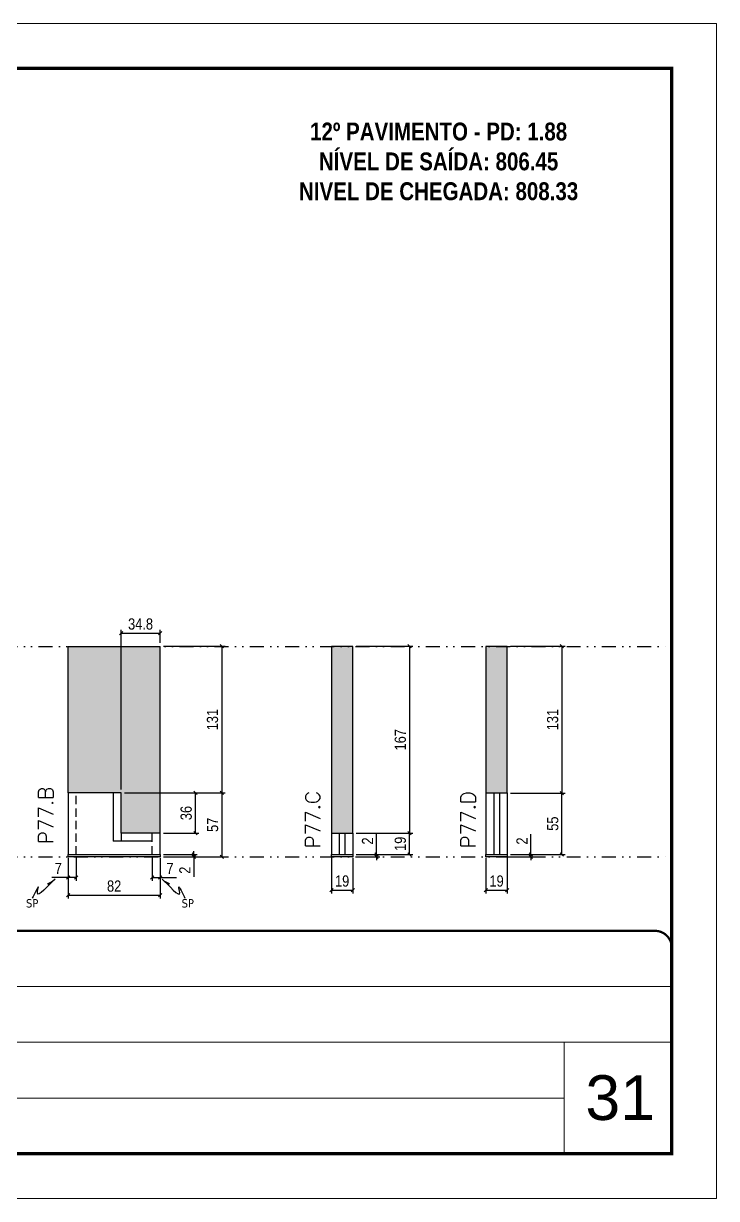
# Model space of a CAD drawing. Extents: x 808 to 7089, y -98 to 17032.
# Drawn here: x 4871 to 5490, y 7942 to 8992 of the extents above; entities that cross this region are included whole.
import ezdxf

# ---------------------------------------------------------------- set-up
doc = ezdxf.new("R2010")
doc.units = 0
for name, pattern in [('CONTINUO', [0]), ('DASHED', [0.75, 0.5, -0.25]), ('DIVIDE2', [0.625, 0.25, -0.125, 0, -0.125, 0, -0.125]), ('HIDDEN', [0.375, 0.25, -0.125])]:
    doc.linetypes.add(name, pattern=pattern)
for name, color, linetype, lineweight in [('CARIMBO', 255, 'Continuous', 9), ('Folhas', 255, 'Continuous', 9), ('SARRAFO DE PRESSAO', 251, 'DASHED', 9), ('Texto Seção', 7, 'Continuous', 15)]:
    doc.layers.add(name, color=color, linetype=linetype, lineweight=lineweight)
for name, color, linetype in [('COTA', 241, 'Continuous'), ('NOMENCLATURA', 7, 'Continuous'), ('Nível', 160, 'Continuous'), ('Painéis', 200, 'Continuous'), ('SARR_2.2x7', 40, 'Continuous'), ('Sarrafo de Pressão', 42, 'HIDDEN'), ('texto', 7, 'Continuous')]:
    doc.layers.add(name, color=color, linetype=linetype)
doc.styles.add('ARIAL', font='arial.ttf')
doc.styles.add('COTA TECNICA', font='techl___.ttf', dxfattribs={"height": 10})
doc.styles.add('COTA TECNICA-50', font='techl___.ttf', dxfattribs={"height": 10})
doc.styles.add('REGUA-120', font='ROMANS.shx', dxfattribs={"height": 15})
doc.styles.add('ROMANC', font='techb___.ttf', dxfattribs={"height": 2.5})
doc.styles.get("Standard").update_dxf_attribs({"font": 'arial.ttf'})
doc.dimstyles.new('COTA PAINEL-50', dxfattribs={"dimtxt": 10, "dimasz": 3, "dimexe": 3, "dimexo": 3, "dimgap": 3, "dimtad": 1, "dimdec": 1, "dimzin": 12, "dimdsep": 46, "dimtxsty": 'COTA TECNICA-50', "dimblk1": 'OBLIQUE', "dimblk2": 'OBLIQUE', "dimsah": 1, "dimcen": 0.9, "dimclrd": 4, "dimclre": 4, "dimclrt": 240, "dimadec": 1, "dimazin": 3, "dimtfac": 1, "dimtdec": 1, "dimtmove": 0, "dimatfit": 3, "dimfxl": 1, "dimtolj": 1, "dimtzin": 12, "dimarcsym": 0})
doc.dimstyles.new('PAINEL', dxfattribs={"dimtxt": 10, "dimasz": 3, "dimexe": 3, "dimexo": 3, "dimgap": 3, "dimtad": 1, "dimdec": 1, "dimzin": 12, "dimdsep": 46, "dimtxsty": 'COTA TECNICA', "dimblk1": 'OBLIQUE', "dimblk2": 'OBLIQUE', "dimsah": 1, "dimcen": 0.9, "dimclrd": 4, "dimclre": 4, "dimclrt": 240, "dimadec": 1, "dimazin": 3, "dimtfac": 1, "dimtdec": 1, "dimtmove": 0, "dimatfit": 3, "dimfxl": 1, "dimtolj": 1, "dimtzin": 12, "dimarcsym": 0})
doc.dimstyles.get("Standard").update_dxf_attribs({"dimtxt": 0.18, "dimasz": 0.18, "dimexe": 0.18, "dimexo": 0.0625, "dimgap": 0.09, "dimtad": 0, "dimtih": 1, "dimtoh": 1, "dimdec": 4, "dimzin": 0, "dimdsep": 46, "dimtxsty": 'Standard', "dimcen": 0.09, "dimadec": 0, "dimazin": 0, "dimtfac": 1, "dimtdec": 4, "dimtofl": 0, "dimtmove": 0, "dimatfit": 3, "dimfxl": 1, "dimtolj": 1, "dimtzin": 0, "dimarcsym": 0})

# ---------------------------------------------------------------- blocks, each defined once
blk = doc.blocks.new('9999999999')
at = {"color": 30, "linetype": 'CONTINUO'}
for p, q in [((98564.6, 34379.6), (99584, 34379.6)), ((98564.6, 34329.8), (99488, 34329.8)), ((99584, 34329.8), (99488, 34329.8)), ((99488, 34329.8), (99488, 34230.2)), ((98564.6, 34280), (99488, 34280))]:
    blk.add_line(p, q, dxfattribs=at)
at = {"color": 30, "linetype": 'CONTINUO', "const_width": 2}
blk.add_lwpolyline([(99584, 34230.2), (99584, 34414.4, 0.414214), (99569, 34429.4), (98229, 34429.4, 0.414214), (98214, 34414.4), (98214, 34245.2, 0.414214), (98229, 34230.2), (99584, 34230.2)], format="xyb", dxfattribs=at)
at = {"layer": 'Folhas'}
blk.add_lwpolyline([(98139, 34190.2), (99624, 34190.2), (99624, 35240.2), (98139, 35240.2)], close=True, dxfattribs=at)
at = {"layer": 'Folhas', "color": 30, "const_width": 3}
blk.add_lwpolyline([(98214, 34230.2), (99584, 34230.2), (99584, 35200.2), (98214, 35200.2)], close=True, dxfattribs=at)
blk = doc.blocks.new('_Oblique')
at = {"color": 0, "linetype": 'ByBlock', "lineweight": -2}
blk.add_line((-0.5, -0.5), (0.5, 0.5), dxfattribs=at)
blk = doc.blocks.new('*D2025')
at = {"layer": 'COTA', "color": 4, "lineweight": -2, "transparency": 16777216}
for p, q in [((5284.2, 8246.9), (5284.2, 8215)), ((5303.2, 8246.9), (5303.2, 8215)), ((5284.2, 8218), (5303.2, 8218))]:
    blk.add_line(p, q, dxfattribs=at)
at = {"layer": 'Defpoints', "color": 0, "transparency": 16777216}
for p in [(5284.2, 8249.9), (5303.2, 8249.9), (5303.2, 8218)]:
    blk.add_point(p, dxfattribs=at)
at = {"layer": 'COTA', "color": 4, "lineweight": -2, "transparency": 16777216, "xscale": 3, "yscale": 3, "zscale": 3, "rotation": 180}
blk.add_blockref('_Oblique', (5284.2, 8218), dxfattribs=at)
at = {"layer": 'COTA', "color": 4, "lineweight": -2, "transparency": 16777216, "xscale": 3, "yscale": 3, "zscale": 3}
blk.add_blockref('_Oblique', (5303.2, 8218), dxfattribs=at)
at = {"layer": 'COTA', "color": 240, "transparency": 16777216, "insert": (5293.7, 8226.1), "char_height": 10, "attachment_point": 5, "style": 'COTA TECNICA'}
blk.add_mtext('\\A1;19', dxfattribs=at)
blk = doc.blocks.new('*D2026')
at = {"layer": 'COTA', "color": 4, "lineweight": -2, "transparency": 16777216}
for p, q in [((5324.4, 8249.9), (5324.4, 8268)), ((5306.2, 8249.9), (5327.4, 8249.9)), ((5306.2, 8247.9), (5327.4, 8247.9)), ((5324.4, 8247.9), (5324.4, 8249.9)), ((5324.4, 8247.9), (5324.4, 8244.9))]:
    blk.add_line(p, q, dxfattribs=at)
at = {"layer": 'Defpoints', "color": 0, "transparency": 16777216}
for p in [(5303.2, 8249.9), (5303.2, 8247.9), (5324.4, 8249.9)]:
    blk.add_point(p, dxfattribs=at)
at = {"layer": 'COTA', "color": 4, "lineweight": -2, "transparency": 16777216, "xscale": 3, "yscale": 3, "zscale": 3}
for p, rotation in [((5324.4, 8249.9), 270), ((5324.4, 8247.9), 90)]:
    blk.add_blockref('_Oblique', p, dxfattribs=dict(at, rotation=rotation))
at = {"layer": 'COTA', "color": 240, "transparency": 16777216, "insert": (5316.4, 8261.9), "char_height": 10, "attachment_point": 5, "rotation": 90, "style": 'COTA TECNICA-50'}
blk.add_mtext('\\A1;2', dxfattribs=at)
blk = doc.blocks.new('*D2048')
at = {"layer": 'COTA', "color": 4, "linetype": 'ByBlock', "lineweight": -2, "transparency": 16777216}
for p, q in [((5306.2, 8435.9), (5355, 8435.9)), ((5352, 8435.9), (5352, 8304.8)), ((5306.2, 8304.8), (5355, 8304.8))]:
    blk.add_line(p, q, dxfattribs=at)
at = {"layer": 'Defpoints', "color": 0, "linetype": 'ByBlock', "transparency": 16777216}
for p in [(5303.2, 8435.9), (5303.2, 8304.8), (5352, 8304.8)]:
    blk.add_point(p, dxfattribs=at)
at = {"layer": 'COTA', "color": 4, "linetype": 'ByBlock', "lineweight": -2, "transparency": 16777216, "xscale": 3, "yscale": 3, "zscale": 3}
for p, rotation in [((5352, 8435.9), 90), ((5352, 8304.8), 270)]:
    blk.add_blockref('_Oblique', p, dxfattribs=dict(at, rotation=rotation))
at = {"layer": 'COTA', "color": 240, "linetype": 'ByBlock', "transparency": 16777216, "insert": (5343.8, 8370.4), "char_height": 10, "attachment_point": 5, "rotation": 90, "style": 'COTA TECNICA'}
blk.add_mtext('\\A1;131', dxfattribs=at)
blk = doc.blocks.new('*D2027')
at = {"layer": 'COTA', "color": 4, "lineweight": -2, "transparency": 16777216}
for p, q in [((5306.2, 8304.8), (5355, 8304.8)), ((5352, 8249.9), (5352, 8304.8)), ((5306.2, 8249.9), (5355, 8249.9))]:
    blk.add_line(p, q, dxfattribs=at)
at = {"layer": 'Defpoints', "color": 0, "transparency": 16777216}
for p in [(5303.2, 8304.8), (5352, 8304.8), (5303.2, 8249.9)]:
    blk.add_point(p, dxfattribs=at)
at = {"layer": 'COTA', "color": 4, "lineweight": -2, "transparency": 16777216, "xscale": 3, "yscale": 3, "zscale": 3}
for p, rotation in [((5352, 8304.8), 90), ((5352, 8249.9), 270)]:
    blk.add_blockref('_Oblique', p, dxfattribs=dict(at, rotation=rotation))
at = {"layer": 'COTA', "color": 240, "transparency": 16777216, "insert": (5343.9, 8277.4), "char_height": 10, "attachment_point": 5, "rotation": 90, "style": 'COTA TECNICA-50'}
blk.add_mtext('\\A1;55', dxfattribs=at)
blk = doc.blocks.new('*D2028')
at = {"layer": 'COTA', "color": 4, "lineweight": -2, "transparency": 16777216}
for p, q in [((4911, 8246.9), (4911, 8210.5)), ((4993, 8246.9), (4993, 8210.5)), ((4911, 8213.5), (4993, 8213.5))]:
    blk.add_line(p, q, dxfattribs=at)
at = {"layer": 'Defpoints', "color": 0, "transparency": 16777216}
for p in [(4911, 8249.9), (4993, 8249.9), (4993, 8213.5)]:
    blk.add_point(p, dxfattribs=at)
at = {"layer": 'COTA', "color": 4, "lineweight": -2, "transparency": 16777216, "xscale": 3, "yscale": 3, "zscale": 3, "rotation": 180}
blk.add_blockref('_Oblique', (4911, 8213.5), dxfattribs=at)
at = {"layer": 'COTA', "color": 4, "lineweight": -2, "transparency": 16777216, "xscale": 3, "yscale": 3, "zscale": 3}
blk.add_blockref('_Oblique', (4993, 8213.5), dxfattribs=at)
at = {"layer": 'COTA', "color": 240, "transparency": 16777216, "insert": (4952, 8221.6), "char_height": 10, "attachment_point": 5, "style": 'COTA TECNICA'}
blk.add_mtext('\\A1;82', dxfattribs=at)
blk = doc.blocks.new('*D2029')
at = {"layer": 'COTA', "color": 4, "lineweight": -2, "transparency": 16777216}
for p, q in [((4911, 8244.9), (4911, 8226.4)), ((4918, 8246.9), (4918, 8226.4)), ((4911, 8229.4), (4896.3, 8229.4)), ((4918, 8229.4), (4911, 8229.4))]:
    blk.add_line(p, q, dxfattribs=at)
at = {"layer": 'Defpoints', "color": 0, "transparency": 16777216}
for p in [(4911, 8247.9), (4918, 8249.9), (4911, 8229.4)]:
    blk.add_point(p, dxfattribs=at)
at = {"layer": 'COTA', "color": 4, "lineweight": -2, "transparency": 16777216, "xscale": 3, "yscale": 3, "zscale": 3, "rotation": 180}
blk.add_blockref('_Oblique', (4911, 8229.4), dxfattribs=at)
at = {"layer": 'COTA', "color": 4, "lineweight": -2, "transparency": 16777216, "xscale": 3, "yscale": 3, "zscale": 3}
blk.add_blockref('_Oblique', (4918, 8229.4), dxfattribs=at)
at = {"layer": 'COTA', "color": 240, "transparency": 16777216, "insert": (4902.1, 8237.4), "char_height": 10, "attachment_point": 5, "style": 'COTA TECNICA-50'}
blk.add_mtext('\\A1;7', dxfattribs=at)
blk = doc.blocks.new('*D2030')
at = {"layer": 'COTA', "color": 4, "lineweight": -2, "transparency": 16777216}
for p, q in [((4986, 8246.9), (4986, 8226.4)), ((4993, 8244.9), (4993, 8226.4)), ((4986, 8229.4), (4993, 8229.4)), ((4993, 8229.4), (5007.7, 8229.4))]:
    blk.add_line(p, q, dxfattribs=at)
at = {"layer": 'Defpoints', "color": 0, "transparency": 16777216}
for p in [(4986, 8249.9), (4993, 8247.9), (4993, 8229.4)]:
    blk.add_point(p, dxfattribs=at)
at = {"layer": 'COTA', "color": 4, "lineweight": -2, "transparency": 16777216, "xscale": 3, "yscale": 3, "zscale": 3, "rotation": 180}
blk.add_blockref('_Oblique', (4986, 8229.4), dxfattribs=at)
at = {"layer": 'COTA', "color": 4, "lineweight": -2, "transparency": 16777216, "xscale": 3, "yscale": 3, "zscale": 3}
blk.add_blockref('_Oblique', (4993, 8229.4), dxfattribs=at)
at = {"layer": 'COTA', "color": 240, "transparency": 16777216, "insert": (5001.9, 8237.4), "char_height": 10, "attachment_point": 5, "style": 'COTA TECNICA-50'}
blk.add_mtext('\\A1;7', dxfattribs=at)
blk = doc.blocks.new('*D2032')
at = {"layer": 'COTA', "color": 4, "lineweight": -2, "transparency": 16777216}
for p, q in [((4996, 8249.9), (5026.2, 8249.9)), ((4996, 8247.9), (5026.2, 8247.9)), ((5023.2, 8249.9), (5023.2, 8252.9)), ((5023.2, 8249.9), (5023.2, 8247.9)), ((5023.2, 8247.9), (5023.2, 8229.8))]:
    blk.add_line(p, q, dxfattribs=at)
at = {"layer": 'Defpoints', "color": 0, "transparency": 16777216}
for p in [(4993, 8249.9), (4993, 8247.9), (5023.2, 8247.9)]:
    blk.add_point(p, dxfattribs=at)
at = {"layer": 'COTA', "color": 4, "lineweight": -2, "transparency": 16777216, "xscale": 3, "yscale": 3, "zscale": 3}
for p, rotation in [((5023.2, 8249.9), 270), ((5023.2, 8247.9), 90)]:
    blk.add_blockref('_Oblique', p, dxfattribs=dict(at, rotation=rotation))
at = {"layer": 'COTA', "color": 240, "transparency": 16777216, "insert": (5015.2, 8235.8), "char_height": 10, "attachment_point": 5, "rotation": 90, "style": 'COTA TECNICA-50'}
blk.add_mtext('\\A1;2', dxfattribs=at)
blk = doc.blocks.new('*D2034')
at = {"layer": 'COTA', "color": 4, "lineweight": -2, "transparency": 16777216}
for p, q in [((5146.2, 8246.9), (5146.2, 8215)), ((5165.2, 8246.9), (5165.2, 8215)), ((5146.2, 8218), (5165.2, 8218))]:
    blk.add_line(p, q, dxfattribs=at)
at = {"layer": 'Defpoints', "color": 0, "transparency": 16777216}
for p in [(5146.2, 8249.9), (5165.2, 8249.9), (5165.2, 8218)]:
    blk.add_point(p, dxfattribs=at)
at = {"layer": 'COTA', "color": 4, "lineweight": -2, "transparency": 16777216, "xscale": 3, "yscale": 3, "zscale": 3, "rotation": 180}
blk.add_blockref('_Oblique', (5146.2, 8218), dxfattribs=at)
at = {"layer": 'COTA', "color": 4, "lineweight": -2, "transparency": 16777216, "xscale": 3, "yscale": 3, "zscale": 3}
blk.add_blockref('_Oblique', (5165.2, 8218), dxfattribs=at)
at = {"layer": 'COTA', "color": 240, "transparency": 16777216, "insert": (5155.7, 8226.1), "char_height": 10, "attachment_point": 5, "style": 'COTA TECNICA'}
blk.add_mtext('\\A1;19', dxfattribs=at)
blk = doc.blocks.new('*D2035')
at = {"layer": 'COTA', "color": 4, "lineweight": -2, "transparency": 16777216}
for p, q in [((5186.4, 8249.9), (5186.4, 8268)), ((5168.2, 8249.9), (5189.4, 8249.9)), ((5168.2, 8247.9), (5189.4, 8247.9)), ((5186.4, 8247.9), (5186.4, 8249.9)), ((5186.4, 8247.9), (5186.4, 8244.9))]:
    blk.add_line(p, q, dxfattribs=at)
at = {"layer": 'Defpoints', "color": 0, "transparency": 16777216}
for p in [(5165.2, 8249.9), (5165.2, 8247.9), (5186.4, 8249.9)]:
    blk.add_point(p, dxfattribs=at)
at = {"layer": 'COTA', "color": 4, "lineweight": -2, "transparency": 16777216, "xscale": 3, "yscale": 3, "zscale": 3}
for p, rotation in [((5186.4, 8249.9), 270), ((5186.4, 8247.9), 90)]:
    blk.add_blockref('_Oblique', p, dxfattribs=dict(at, rotation=rotation))
at = {"layer": 'COTA', "color": 240, "transparency": 16777216, "insert": (5178.4, 8261.9), "char_height": 10, "attachment_point": 5, "rotation": 90, "style": 'COTA TECNICA-50'}
blk.add_mtext('\\A1;2', dxfattribs=at)
blk = doc.blocks.new('*D2049')
at = {"layer": 'COTA', "color": 4, "linetype": 'ByBlock', "lineweight": -2, "transparency": 16777216}
for p, q in [((5168.2, 8435.9), (5218.8, 8435.9)), ((5215.8, 8435.9), (5215.8, 8268.8)), ((5168.2, 8268.8), (5218.8, 8268.8))]:
    blk.add_line(p, q, dxfattribs=at)
at = {"layer": 'Defpoints', "color": 0, "linetype": 'ByBlock', "transparency": 16777216}
for p in [(5165.2, 8435.9), (5165.2, 8268.8), (5215.8, 8268.8)]:
    blk.add_point(p, dxfattribs=at)
at = {"layer": 'COTA', "color": 4, "linetype": 'ByBlock', "lineweight": -2, "transparency": 16777216, "xscale": 3, "yscale": 3, "zscale": 3}
for p, rotation in [((5215.8, 8435.9), 90), ((5215.8, 8268.8), 270)]:
    blk.add_blockref('_Oblique', p, dxfattribs=dict(at, rotation=rotation))
at = {"layer": 'COTA', "color": 240, "linetype": 'ByBlock', "transparency": 16777216, "insert": (5207.7, 8352.4), "char_height": 10, "attachment_point": 5, "rotation": 90, "style": 'COTA TECNICA'}
blk.add_mtext('\\A1;167', dxfattribs=at)
blk = doc.blocks.new('*D2050')
at = {"layer": 'COTA', "color": 4, "lineweight": -2, "transparency": 16777216}
for p, q in [((5168.2, 8268.9), (5218.8, 8268.9)), ((5215.8, 8249.9), (5215.8, 8268.9)), ((5168.2, 8249.9), (5218.8, 8249.9))]:
    blk.add_line(p, q, dxfattribs=at)
at = {"layer": 'Defpoints', "color": 0, "transparency": 16777216}
for p in [(5165.2, 8268.9), (5215.8, 8268.9), (5165.2, 8249.9)]:
    blk.add_point(p, dxfattribs=at)
at = {"layer": 'COTA', "color": 4, "lineweight": -2, "transparency": 16777216, "xscale": 3, "yscale": 3, "zscale": 3}
for p, rotation in [((5215.8, 8268.9), 90), ((5215.8, 8249.9), 270)]:
    blk.add_blockref('_Oblique', p, dxfattribs=dict(at, rotation=rotation))
at = {"layer": 'COTA', "color": 240, "transparency": 16777216, "insert": (5207.7, 8259.4), "char_height": 10, "attachment_point": 5, "rotation": 90, "style": 'COTA TECNICA-50'}
blk.add_mtext('\\A1;19', dxfattribs=at)
blk = doc.blocks.new('*D2036')
at = {"layer": 'COTA', "color": 4, "lineweight": -2, "transparency": 16777216}
for p, q in [((4996, 8435.9), (5051.1, 8435.9)), ((5048.1, 8435.9), (5048.1, 8304.9)), ((4996, 8304.9), (5051.1, 8304.9))]:
    blk.add_line(p, q, dxfattribs=at)
at = {"layer": 'Defpoints', "color": 0, "transparency": 16777216}
for p in [(4993, 8435.9), (4993, 8304.9), (5048.1, 8304.9)]:
    blk.add_point(p, dxfattribs=at)
at = {"layer": 'COTA', "color": 4, "lineweight": -2, "transparency": 16777216, "xscale": 3, "yscale": 3, "zscale": 3}
for p, rotation in [((5048.1, 8435.9), 90), ((5048.1, 8304.9), 270)]:
    blk.add_blockref('_Oblique', p, dxfattribs=dict(at, rotation=rotation))
at = {"layer": 'COTA', "color": 240, "transparency": 16777216, "insert": (5039.9, 8370.4), "char_height": 10, "attachment_point": 5, "rotation": 90, "style": 'COTA TECNICA-50'}
blk.add_mtext('\\A1;131', dxfattribs=at)
blk = doc.blocks.new('*D2052')
at = {"layer": 'COTA', "color": 4, "lineweight": -2, "transparency": 16777216}
for p, q in [((4961.2, 8304.9), (5051.1, 8304.9)), ((5048.1, 8304.9), (5048.1, 8247.9)), ((4996, 8247.9), (5051.1, 8247.9))]:
    blk.add_line(p, q, dxfattribs=at)
at = {"layer": 'Defpoints', "color": 0, "transparency": 16777216}
for p in [(4958.2, 8304.9), (4993, 8247.9), (5048.1, 8247.9)]:
    blk.add_point(p, dxfattribs=at)
at = {"layer": 'COTA', "color": 4, "lineweight": -2, "transparency": 16777216, "xscale": 3, "yscale": 3, "zscale": 3}
for p, rotation in [((5048.1, 8304.9), 90), ((5048.1, 8247.9), 270)]:
    blk.add_blockref('_Oblique', p, dxfattribs=dict(at, rotation=rotation))
at = {"layer": 'COTA', "color": 240, "transparency": 16777216, "insert": (5040, 8276.4), "char_height": 10, "attachment_point": 5, "rotation": 90, "style": 'COTA TECNICA'}
blk.add_mtext('\\A1;57', dxfattribs=at)
blk = doc.blocks.new('*D2053')
at = {"layer": 'COTA', "color": 4, "lineweight": -2, "transparency": 16777216}
for p, q in [((4958.2, 8307.9), (4958.2, 8450.6)), ((4958.2, 8447.6), (4993, 8447.6)), ((4993, 8438.9), (4993, 8450.6))]:
    blk.add_line(p, q, dxfattribs=at)
at = {"layer": 'Defpoints', "color": 0, "transparency": 16777216}
for p in [(4993, 8447.6), (4993, 8435.9), (4958.2, 8304.9)]:
    blk.add_point(p, dxfattribs=at)
at = {"layer": 'COTA', "color": 4, "lineweight": -2, "transparency": 16777216, "xscale": 3, "yscale": 3, "zscale": 3, "rotation": 180}
blk.add_blockref('_Oblique', (4958.2, 8447.6), dxfattribs=at)
at = {"layer": 'COTA', "color": 4, "lineweight": -2, "transparency": 16777216, "xscale": 3, "yscale": 3, "zscale": 3}
blk.add_blockref('_Oblique', (4993, 8447.6), dxfattribs=at)
at = {"layer": 'COTA', "color": 240, "transparency": 16777216, "insert": (4975.6, 8455.8), "char_height": 10, "attachment_point": 5, "style": 'COTA TECNICA'}
blk.add_mtext('\\A1;34.8', dxfattribs=at)
blk = doc.blocks.new('*D2054')
at = {"layer": 'COTA', "color": 4, "lineweight": -2, "transparency": 16777216}
for p, q in [((4961.2, 8304.9), (5027.6, 8304.9)), ((5024.6, 8268.9), (5024.6, 8304.9)), ((4996, 8268.9), (5027.6, 8268.9))]:
    blk.add_line(p, q, dxfattribs=at)
at = {"layer": 'Defpoints', "color": 0, "transparency": 16777216}
for p in [(4958.2, 8304.9), (5024.6, 8304.9), (4993, 8268.9)]:
    blk.add_point(p, dxfattribs=at)
at = {"layer": 'COTA', "color": 4, "lineweight": -2, "transparency": 16777216, "xscale": 3, "yscale": 3, "zscale": 3}
for p, rotation in [((5024.6, 8304.9), 90), ((5024.6, 8268.9), 270)]:
    blk.add_blockref('_Oblique', p, dxfattribs=dict(at, rotation=rotation))
at = {"layer": 'COTA', "color": 240, "transparency": 16777216, "insert": (5016.4, 8286.9), "char_height": 10, "attachment_point": 5, "rotation": 90, "style": 'COTA TECNICA'}
blk.add_mtext('\\A1;36', dxfattribs=at)

msp = doc.modelspace()

# ---------------------------------------------------------------- hatches: boundary and pattern name
at = {"layer": 'COTA', "linetype": 'ByBlock'}
h = msp.add_hatch(dxfattribs=at)
h.set_pattern_fill('AR-CONC', color=256, scale=0.03)
h.paths.add_polyline_path([(4993.01, 8435.86), (4911.01, 8435.86), (4911.01, 8304.86), (4958.21, 8304.86), (4958.21, 8268.86), (4993.01, 8268.86)])
h = msp.add_hatch(dxfattribs=at)
h.set_pattern_fill('AR-CONC', color=256, scale=0.03)
h.set_pattern_definition([(50, (1598.5, -5671.8755), (5.4655401, -0.4781726), [0.5715, -6.2865]), (355, (1598.5, -5671.8755), (-1.0573026, 5.7317054), [0.4572, -5.0292175]), (100.451445, (1598.9555, -5671.9154), (4.4082374, 5.2535326), [0.4857003, -5.3427073]), (46.1842, (1598.5, -5670.3515), (8.1323712, -1.2612698), [0.85725, -9.42975]), (96.63556, (1599.178, -5670.457), (7.122124, 7.4227837), [0.7285507, -8.0140682]), (351.18415, (1598.5, -5670.3515), (7.122124, 7.4227837), [0.685799, -7.543792]), (21, (1599.262, -5670.7325), (4.5484317, -3.067956), [0.5715, -6.2865]), (326, (1599.262, -5670.7325), (1.8540609, 5.525639), [0.4572, -5.0292]), (71.451445, (1599.641, -5670.988), (6.4024926, 2.457683), [0.4857003, -5.3426981]), (37.5, (1598.5, -5671.8755), (0.0926581, 2.53665117), [0, -4.96824, 0, -5.1054, 0, -5.04825]), (7.5, (1598.5, -5671.8755), (2.0045899, 3.00541724), [0, -2.91084, 0, -4.85394, 0, -1.92405]), (327.5, (1596.8007, -5671.8755), (4.06771786, -0.17186232), [0, -1.905, 0, -5.9436, 0, -7.8867]), (317.5, (1596.0387, -5671.8755), (4.4438754, 0.7627947), [0, -2.4765, 0, -3.94716, 0, -5.6007])])
h.paths.add_polyline_path([(5165.17, 8435.86), (5146.17, 8435.86), (5146.17, 8268.86), (5165.17, 8268.86)])
h = msp.add_hatch(dxfattribs=at)
h.set_pattern_fill('AR-CONC', color=256, scale=0.03)
h.set_pattern_definition([(50, (-1571.5, -3374.7253), (5.46554, -0.4781726), [0.5715, -6.2865]), (355, (-1571.5, -3374.7253), (-1.0573026, 5.7317054), [0.4572, -5.0292175]), (100.451445, (-1571.0445, -3374.765), (4.4082374, 5.2535326), [0.4857003, -5.3427073]), (46.1842, (-1571.5, -3373.201), (8.1323712, -1.26127), [0.85725, -9.42975]), (96.63556, (-1570.822, -3373.3064), (7.122124, 7.4227837), [0.7285507, -8.014068]), (351.18415, (-1571.5, -3373.201), (7.122124, 7.4227837), [0.685799, -7.543792]), (21, (-1570.738, -3373.5823), (4.5484317, -3.067956), [0.5715, -6.2865]), (326, (-1570.738, -3373.5823), (1.8540609, 5.525639), [0.4572, -5.0292]), (71.451445, (-1570.359, -3373.838), (6.4024926, 2.457683), [0.4857003, -5.3426981]), (37.5, (-1571.5, -3374.7253), (0.0926581, 2.53665117), [0, -4.96824, 0, -5.1054, 0, -5.04825]), (7.5, (-1571.5, -3374.7253), (2.0045899, 3.00541724), [0, -2.91084, 0, -4.85394, 0, -1.92405]), (327.5, (-1573.1993, -3374.7253), (4.06771786, -0.17186232), [0, -1.905, 0, -5.9436, 0, -7.8867]), (317.5, (-1573.9613, -3374.7253), (4.4438754, 0.7627947), [0, -2.4765, 0, -3.94716, 0, -5.6007])])
h.paths.add_polyline_path([(5303.2, 8435.86), (5284.2, 8435.86), (5284.2, 8304.86), (5303.2, 8304.86)])

# ---------------------------------------------------------------- linework, layer by layer
for p, q in [((4911.01, 8435.86), (4911.01, 8435.86)), ((4911.01, 8304.86), (4911.01, 8435.86)), ((4911.01, 8435.86), (4993.01, 8435.86)), ((4993.01, 8268.86), (4993.01, 8435.86))]:
    msp.add_line(p, q, dxfattribs=at)
for points in [[(5146.17, 8268.84), (5165.17, 8268.84), (5165.17, 8435.86), (5146.17, 8435.86)], [(5284.2, 8304.84), (5303.2, 8304.84), (5303.2, 8435.86), (5284.2, 8435.86)]]:
    msp.add_lwpolyline(points, close=True, dxfattribs=at)
at = {"layer": 'Nível', "color": 4, "linetype": 'DIVIDE2', "ltscale": 50}
for p, q in [((4507.16, 8435.86), (5450.17, 8435.86)), ((4507.16, 8247.86), (5450.17, 8247.86))]:
    msp.add_line(p, q, dxfattribs=at)
at = {"layer": 'Painéis'}
for p, q in [((4958.21, 8304.86), (4911.01, 8304.86)), ((4911.01, 8304.86), (4911.01, 8249.86)), ((4958.21, 8268.86), (4958.21, 8304.86)), ((5284.2, 8304.86), (5284.2, 8249.86)), ((5284.2, 8304.86), (5303.2, 8304.86)), ((5303.2, 8304.86), (5303.2, 8249.86)), ((4993.01, 8268.86), (4958.21, 8268.86)), ((4993.01, 8249.86), (4993.01, 8268.86)), ((5146.17, 8268.86), (5146.17, 8249.86)), ((5146.17, 8268.86), (5165.17, 8268.86)), ((5165.17, 8268.86), (5165.17, 8249.86)), ((4911.01, 8249.86), (4993.01, 8249.86)), ((5146.17, 8249.86), (5165.17, 8249.86)), ((5146.17, 8249.86), (5165.17, 8249.86)), ((5146.17, 8247.86), (5146.17, 8249.86)), ((5165.17, 8247.86), (5146.17, 8247.86)), ((5165.17, 8249.86), (5165.17, 8247.86)), ((5284.2, 8249.86), (5303.2, 8249.86)), ((5284.2, 8249.86), (5303.2, 8249.86)), ((5284.2, 8247.86), (5284.2, 8249.86)), ((5303.2, 8247.86), (5284.2, 8247.86)), ((5303.2, 8249.86), (5303.2, 8247.86))]:
    msp.add_line(p, q, dxfattribs=at)
msp.add_lwpolyline([(4993.01, 8247.86), (4911.01, 8247.86), (4911.01, 8249.86), (4993.01, 8249.86)], close=True, dxfattribs=at)
at = {"layer": 'SARR_2.2x7'}
for p, q in [((4951.21, 8304.86), (4951.21, 8261.86)), ((5291.2, 8304.86), (5291.2, 8249.86)), ((5296.2, 8304.86), (5296.2, 8249.86)), ((4958.21, 8268.86), (4958.21, 8261.86)), ((5153.17, 8268.86), (5153.17, 8249.86)), ((5158.17, 8268.86), (5158.17, 8249.86)), ((4986.01, 8261.86), (4951.21, 8261.86))]:
    msp.add_line(p, q, dxfattribs=at)
at = {"layer": 'Sarrafo de Pressão', "ltscale": 30}
for p, q in [((4918.01, 8249.86), (4918.01, 8304.86)), ((4986.01, 8249.86), (4986.01, 8268.86))]:
    msp.add_line(p, q, dxfattribs=at)

# ---------------------------------------------------------------- block references
at = {"layer": 'SARRAFO DE PRESSAO', "color": 6, "linetype": 'ByBlock'}
msp.add_blockref('9999999999', (-94133.81, -26247.75), dxfattribs=at)

# ---------------------------------------------------------------- texts
at = {"layer": 'CARIMBO', "style": 'ARIAL'}
msp.add_text('31', height=40, dxfattribs=at).set_placement((5373.03, 8012.6))
at = {"layer": 'NOMENCLATURA', "color": 2, "insert": (5241.91, 8930.59), "char_height": 16, "attachment_point": 2, "style": 'ROMANC'}
msp.add_mtext_dynamic_manual_height_columns('\\P12º PAVIMENTO - PD: 1.88\\PNÍVEL DE SAÍDA: 806.45\\PNIVEL DE CHEGADA: 808.33', width=328.3607, gutter_width=1, heights=[0], dxfattribs=at)
at = {"layer": 'texto', "color": 0, "char_height": 7.5, "attachment_point": 5}
for insert in [(4878.76, 8206.19), (5017.79, 8206.19)]:
    msp.add_mtext('{\\fTahoma|b0|i0|c0|p34;\\C4;SP}', dxfattribs=dict(at, insert=insert))
at = {"layer": 'Texto Seção', "char_height": 13, "attachment_point": 7, "rotation": 90, "style": 'REGUA-120'}
for s, insert, width in [('P77.B', (4897.54, 8259.12), 285.3299), ('P77.C', (5135.93, 8255.28), 286.3299), ('\\pxt4;P77.D', (5274.75, 8255.28), 286.3299)]:
    msp.add_mtext(s, dxfattribs=dict(at, insert=insert, width=width))

# ---------------------------------------------------------------- dimensions: what is measured, and where the dimension line sits
at = {"layer": 'COTA'}
for base, p1, p2, dimstyle, picture, middle in [((4993.01, 8447.6), (4958.21, 8304.86), (4993.01, 8435.86), 'PAINEL', '*D2053', (4975.61, 8455.84)), ((4993.01, 8229.35), (4986.01, 8249.86), (4993.01, 8247.86), 'COTA PAINEL-50', '*D2030', (5001.88, 8237.43))]:
    dim = msp.add_linear_dim(base=base, p1=p1, p2=p2, dimstyle=dimstyle, dxfattribs=at)
    dim.commit()
    dim.dimension.update_dxf_attribs({"geometry": picture, "text_midpoint": middle})
for base, p1, p2, angle, dimstyle, picture, middle in [((5048.09, 8304.86), (4993.01, 8435.86), (4993.01, 8304.86), 90, 'COTA PAINEL-50', '*D2036', (5039.87, 8370.36)), ((5048.09, 8247.86), (4958.21, 8304.86), (4993.01, 8247.86), 90, 'PAINEL', '*D2052', (5039.98, 8276.36)), ((5024.58, 8304.86), (4993.01, 8268.86), (4958.21, 8304.86), 90, 'PAINEL', '*D2054', (5016.36, 8286.86)), ((5352.04, 8304.84), (5303.2, 8249.86), (5303.2, 8304.84), 90, 'COTA PAINEL-50', '*D2027', (5343.93, 8277.35)), ((5215.8, 8268.86), (5165.17, 8249.86), (5165.17, 8268.86), 90, 'COTA PAINEL-50', '*D2050', (5207.71, 8259.36)), ((4911.01, 8229.35), (4918.01, 8249.86), (4911.01, 8247.86), 180, 'COTA PAINEL-50', '*D2029', (4902.15, 8237.43))]:
    dim = msp.add_linear_dim(base=base, p1=p1, p2=p2, angle=angle, dimstyle=dimstyle, dxfattribs=at)
    dim.commit()
    dim.dimension.update_dxf_attribs({"geometry": picture, "text_midpoint": middle})
at = {"layer": 'COTA', "linetype": 'ByBlock'}
for base, p1, p2, picture, middle in [((5215.8, 8268.84), (5165.17, 8435.86), (5165.17, 8268.84), '*D2049', (5207.7, 8352.35)), ((5352.04, 8304.84), (5303.2, 8435.86), (5303.2, 8304.84), '*D2048', (5343.82, 8370.35))]:
    dim = msp.add_linear_dim(base=base, p1=p1, p2=p2, angle=90, dimstyle='PAINEL', dxfattribs=at)
    dim.commit()
    dim.dimension.update_dxf_attribs({"geometry": picture, "text_midpoint": middle})
at = {"layer": 'COTA'}
for base, p1, p2, picture, middle in [((5186.37, 8249.86), (5165.17, 8247.86), (5165.17, 8249.86), '*D2035', (5186.37, 8261.92)), ((5324.39, 8249.86), (5303.2, 8247.86), (5303.2, 8249.86), '*D2026', (5324.39, 8261.92)), ((5023.22, 8247.86), (4993.01, 8249.86), (4993.01, 8247.86), '*D2032', (5023.22, 8235.81))]:
    dim = msp.add_linear_dim(base=base, p1=p1, p2=p2, angle=90, dimstyle='COTA PAINEL-50', dxfattribs=at)
    dim.commit()
    dim.dimension.update_dxf_attribs({"geometry": picture, "text_midpoint": middle, "dimtype": 160})
for base, p1, p2, picture, middle in [((4993.01, 8213.5), (4911.01, 8249.86), (4993.01, 8249.86), '*D2028', (4952.01, 8221.6)), ((5165.17, 8217.97), (5146.17, 8249.86), (5165.17, 8249.86), '*D2034', (5155.67, 8226.06)), ((5303.2, 8217.97), (5284.2, 8249.86), (5303.2, 8249.86), '*D2025', (5293.7, 8226.06))]:
    dim = msp.add_linear_dim(base=base, p1=p1, p2=p2, dimstyle='PAINEL', override={"dimarcsym": 2}, dxfattribs=at)
    dim.commit()
    dim.dimension.update_dxf_attribs({"geometry": picture, "text_midpoint": middle})

# ---------------------------------------------------------------- leaders
at = {"layer": 'COTA', "path_type": 1}
for points in [[(4899.18, 8227.68), (4883.4, 8215.85), (4884.32, 8220.66), (4878.77, 8210.88)], [(4994.84, 8227.68), (5010.63, 8215.85), (5009.7, 8220.66), (5015.25, 8210.88)]]:
    msp.add_leader(points, dimstyle='Standard', override={"dimasz": 8}, dxfattribs=at)

doc.saveas('drawing.dxf')
